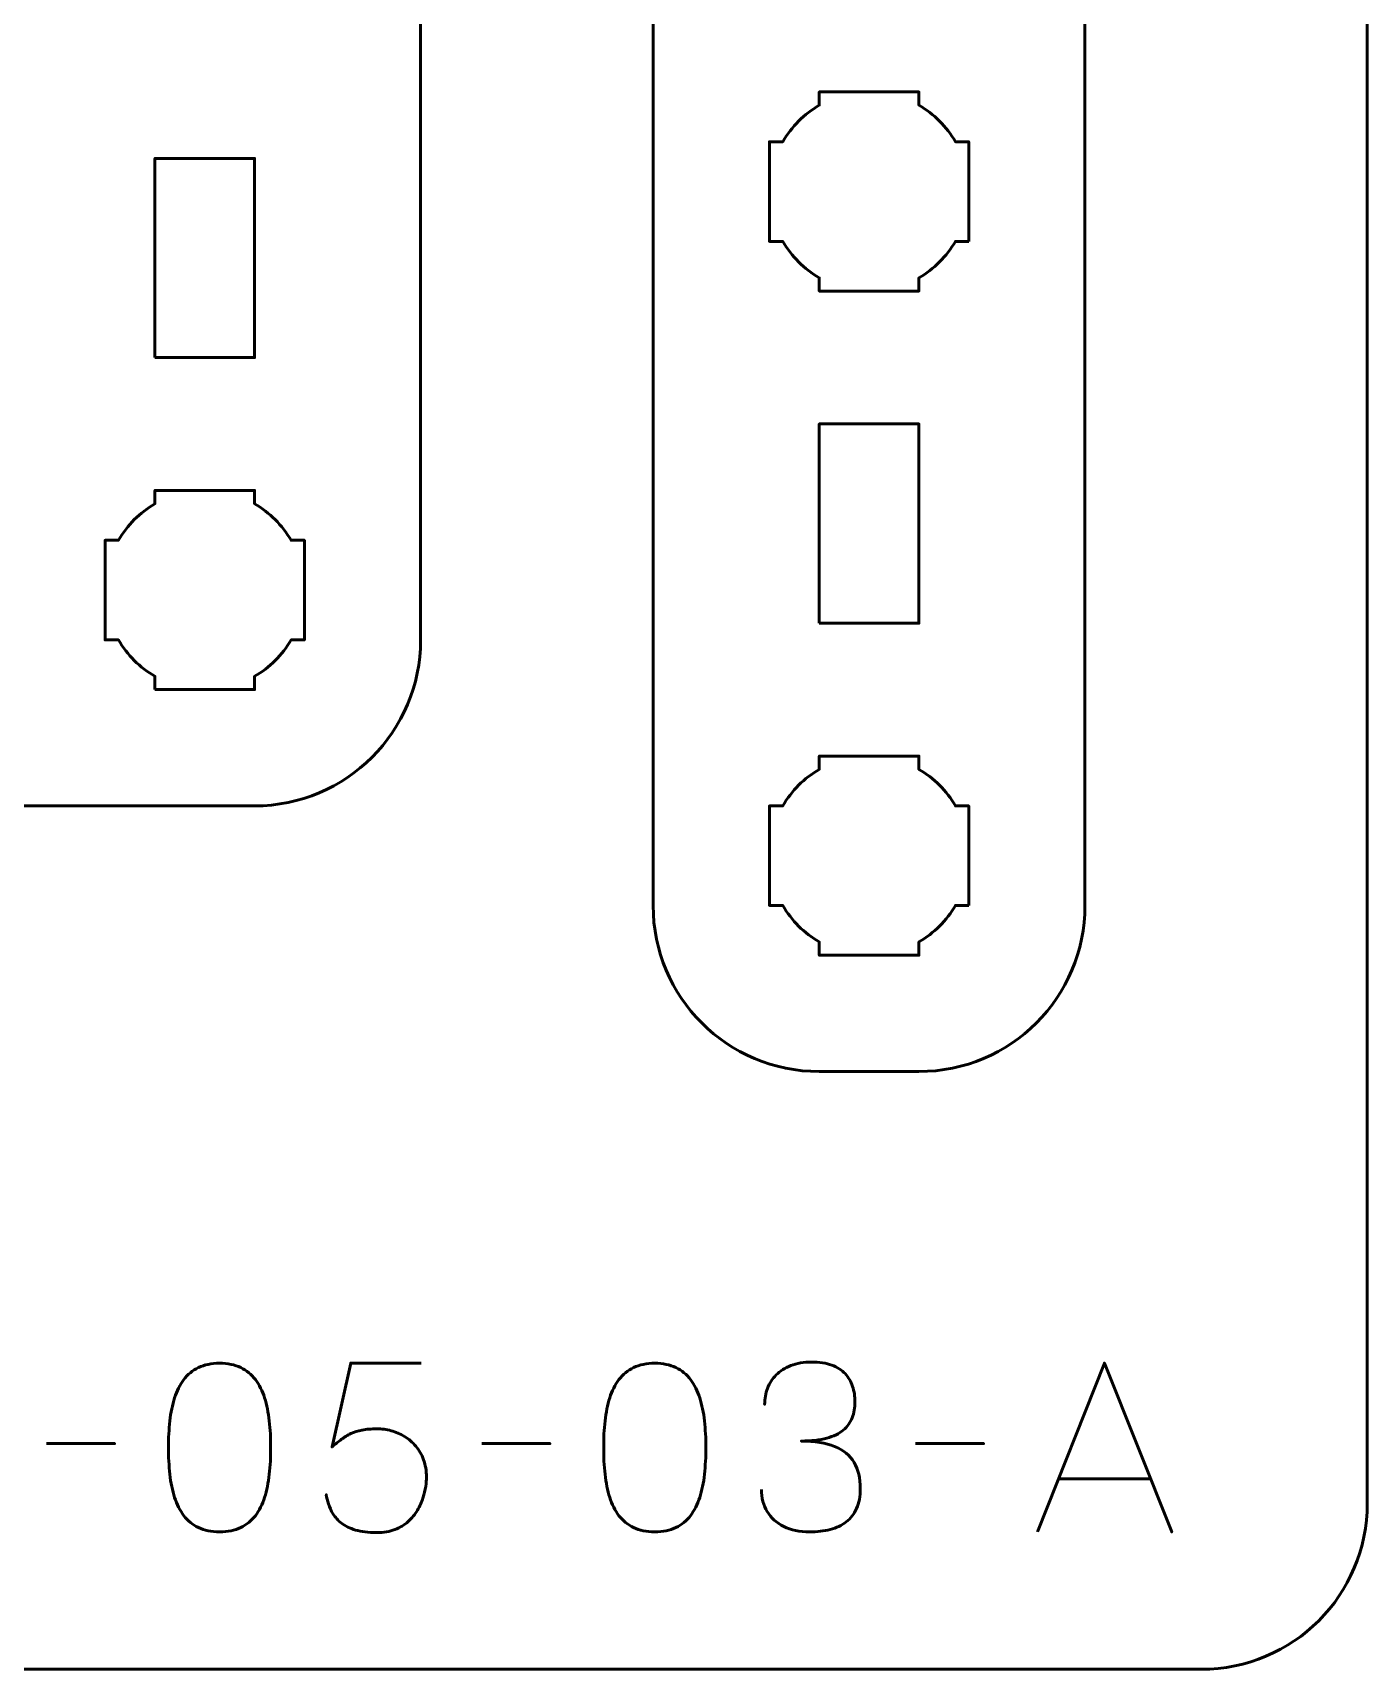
# Model space of a CAD drawing. Header units: centimetres. Extents: x -21 to 0, y -29.7 to 0.
# Drawn here: x -4.018 to 0, y -29.7 to -24.772 of the extents above; entities that cross this region are included whole.
import ezdxf

# ---------------------------------------------------------------- set-up
doc = ezdxf.new("R2010")
doc.units = ezdxf.units.CM
doc.header["$MEASUREMENT"] = 0
doc.layers.add('Layer 1', color=7, linetype='Continuous')

msp = doc.modelspace()

# ---------------------------------------------------------------- linework, layer by layer
at = {"layer": 'Layer 1', "color": 1, "lineweight": 53}
msp.add_open_spline([(-21.00003, -29.19995), (-21.00003, -29.19995), (-21.00003, -5.29992), (-21.00003, -5.29992), (-21.00003, -5.29992), (-21.00003, -5.21709), (-20.93286, -5.14992), (-20.85003, -5.14992), (-20.85003, -5.14992), (-20.7672, -5.14992), (-20.70003, -5.08275), (-20.70003, -4.99992), (-20.70003, -4.99992), (-20.70003, -4.91709), (-20.7672, -4.84992), (-20.85003, -4.84992), (-20.85003, -4.84992), (-20.93286, -4.84992), (-21.00003, -4.78275), (-21.00003, -4.69992), (-21.00003, -4.69992), (-21.00003, -4.61709), (-20.93286, -4.54992), (-20.85003, -4.54992), (-20.85003, -4.54992), (-20.7672, -4.54992), (-20.70003, -4.48275), (-20.70003, -4.39992), (-20.70003, -4.39992), (-20.70003, -4.31709), (-20.7672, -4.24992), (-20.85003, -4.24992), (-20.85003, -4.24992), (-20.93286, -4.24992), (-21.00003, -4.18275), (-21.00003, -4.09992), (-21.00003, -4.09992), (-21.00003, -4.01709), (-20.93286, -3.94992), (-20.85003, -3.94992), (-20.85003, -3.94992), (-20.7672, -3.94992), (-20.70003, -3.88275), (-20.70003, -3.79992), (-20.70003, -3.79992), (-20.70003, -3.71709), (-20.7672, -3.64992), (-20.85003, -3.64992), (-20.85003, -3.64992), (-20.93286, -3.64992), (-21.00003, -3.58275), (-21.00003, -3.49992), (-21.00003, -3.49992), (-21.00003, -3.41709), (-20.93286, -3.34992), (-20.85003, -3.34992), (-20.85003, -3.34992), (-20.7672, -3.34992), (-20.70003, -3.28275), (-20.70003, -3.19992), (-20.70003, -3.19992), (-20.70003, -3.11709), (-20.7672, -3.04992), (-20.85003, -3.04992), (-20.85003, -3.04992), (-20.93286, -3.04992), (-21.00003, -2.98275), (-21.00003, -2.89992), (-21.00003, -2.89992), (-21.00003, -2.81709), (-20.93286, -2.74992), (-20.85003, -2.74992), (-20.85003, -2.74992), (-20.7672, -2.74992), (-20.70003, -2.68275), (-20.70003, -2.59992), (-20.70003, -2.59992), (-20.70003, -2.51709), (-20.7672, -2.44992), (-20.85003, -2.44992), (-20.85003, -2.44992), (-20.93286, -2.44992), (-21.00003, -2.38275), (-21.00003, -2.29992), (-21.00003, -2.29992), (-21.00003, -2.21709), (-20.93286, -2.14992), (-20.85003, -2.14992), (-20.85003, -2.14992), (-20.7672, -2.14992), (-20.70003, -2.08275), (-20.70003, -1.99992), (-20.70003, -1.99992), (-20.70003, -1.91709), (-20.7672, -1.84992), (-20.85003, -1.84992), (-20.85003, -1.84992), (-20.93286, -1.84992), (-21.00003, -1.78275), (-21.00003, -1.69992), (-21.00003, -1.69992), (-21.00003, -1.61709), (-20.93286, -1.54992), (-20.85003, -1.54992), (-20.85003, -1.54992), (-20.7672, -1.54992), (-20.70003, -1.48275), (-20.70003, -1.39992), (-20.70003, -1.39992), (-20.70003, -1.31709), (-20.7672, -1.24992), (-20.85003, -1.24992), (-20.85003, -1.24992), (-20.93286, -1.24992), (-21.00003, -1.18275), (-21.00003, -1.09992), (-21.00003, -1.09992), (-21.00003, -1.09992), (-21.00003, -0.49992), (-21.00003, -0.49992), (-21.00003, -0.49992), (-21.00003, -0.22295), (-20.77694, 0.00004), (-20.49994, 0.00004), (-20.49994, 0.00004), (-20.49994, 0.00004), (-0.50008, 0.00004), (-0.50008, 0.00004), (-0.50008, 0.00004), (-0.22294, 0.00004), (0.00002, -0.22295), (0.00002, -0.49992), (0.00002, -0.49992), (0.00002, -0.49992), (0.00002, -29.19995), (0.00002, -29.19995), (0.00002, -29.19995), (0.00002, -29.47695), (-0.22294, -29.70004), (-0.50008, -29.70004), (-0.50008, -29.70004), (-0.50008, -29.70004), (-20.49994, -29.70004), (-20.49994, -29.70004), (-20.49994, -29.70004), (-20.77694, -29.70004), (-21.00003, -29.47695), (-21.00003, -29.19995)], degree=3, knots=[0, 0, 0, 0, 0.027027, 0.027027, 0.027027, 0.027027, 0.0540541, 0.0540541, 0.0540541, 0.0540541, 0.0810811, 0.0810811, 0.0810811, 0.0810811, 0.1081081, 0.1081081, 0.1081081, 0.1081081, 0.1351351, 0.1351351, 0.1351351, 0.1351351, 0.1621622, 0.1621622, 0.1621622, 0.1621622, 0.1891892, 0.1891892, 0.1891892, 0.1891892, 0.2162162, 0.2162162, 0.2162162, 0.2162162, 0.2432432, 0.2432432, 0.2432432, 0.2432432, 0.2702703, 0.2702703, 0.2702703, 0.2702703, 0.2972973, 0.2972973, 0.2972973, 0.2972973, 0.3243243, 0.3243243, 0.3243243, 0.3243243, 0.3513514, 0.3513514, 0.3513514, 0.3513514, 0.3783784, 0.3783784, 0.3783784, 0.3783784, 0.4054054, 0.4054054, 0.4054054, 0.4054054, 0.4324324, 0.4324324, 0.4324324, 0.4324324, 0.4594595, 0.4594595, 0.4594595, 0.4594595, 0.4864865, 0.4864865, 0.4864865, 0.4864865, 0.5135135, 0.5135135, 0.5135135, 0.5135135, 0.5405405, 0.5405405, 0.5405405, 0.5405405, 0.5675676, 0.5675676, 0.5675676, 0.5675676, 0.5945946, 0.5945946, 0.5945946, 0.5945946, 0.6216216, 0.6216216, 0.6216216, 0.6216216, 0.6486486, 0.6486486, 0.6486486, 0.6486486, 0.6756757, 0.6756757, 0.6756757, 0.6756757, 0.7027027, 0.7027027, 0.7027027, 0.7027027, 0.7297297, 0.7297297, 0.7297297, 0.7297297, 0.7567568, 0.7567568, 0.7567568, 0.7567568, 0.7837838, 0.7837838, 0.7837838, 0.7837838, 0.8108108, 0.8108108, 0.8108108, 0.8108108, 0.8378378, 0.8378378, 0.8378378, 0.8378378, 0.8648649, 0.8648649, 0.8648649, 0.8648649, 0.8918919, 0.8918919, 0.8918919, 0.8918919, 0.9189189, 0.9189189, 0.9189189, 0.9189189, 0.9459459, 0.9459459, 0.9459459, 0.9459459, 0.972973, 0.972973, 0.972973, 0.972973, 1, 1, 1, 1], dxfattribs=at)
at = {"layer": 'Layer 1', "color": 3, "lineweight": 53}
for points in [[(-2.15002, -27.39989), (-2.15002, -27.39989), (-2.15002, -17.09991), (-2.15002, -17.09991), (-2.15002, -17.09991), (-2.15002, -16.82291), (-1.92693, -16.59995), (-1.64993, -16.59995), (-1.64993, -16.59995), (-1.64993, -16.59995), (-1.34992, -16.59995), (-1.34992, -16.59995), (-1.34992, -16.59995), (-1.07296, -16.59995), (-0.85, -16.82291), (-0.85, -17.09991), (-0.85, -17.09991), (-0.85, -17.09991), (-0.85, -27.39989), (-0.85, -27.39989), (-0.85, -27.39989), (-0.85, -27.67689), (-1.07296, -27.89999), (-1.34992, -27.89999), (-1.34992, -27.89999), (-1.34992, -27.89999), (-1.64993, -27.89999), (-1.64993, -27.89999), (-1.64993, -27.89999), (-1.92693, -27.89999), (-2.15002, -27.67689), (-2.15002, -27.39989)], [(-3.34999, -27.10002), (-3.34999, -27.10002), (-7.64999, -27.10002), (-7.64999, -27.10002), (-7.64999, -27.10002), (-7.92608, -27.10002), (-8.14999, -26.87611), (-8.14999, -26.60002), (-8.14999, -26.60002), (-8.14999, -26.60002), (-8.14999, -20.30002), (-8.14999, -20.30002), (-8.14999, -20.30002), (-8.14999, -20.02393), (-7.92608, -19.80002), (-7.64999, -19.80002), (-7.64999, -19.80002), (-7.64999, -19.80002), (-3.34999, -19.80002), (-3.34999, -19.80002), (-3.34999, -19.80002), (-3.0739, -19.80002), (-2.84999, -20.02393), (-2.84999, -20.30002), (-2.84999, -20.30002), (-2.84999, -20.30002), (-2.84999, -26.60002), (-2.84999, -26.60002), (-2.84999, -26.60002), (-2.84999, -26.87611), (-3.0739, -27.10002), (-3.34999, -27.10002)]]:
    msp.add_open_spline(points, degree=3, knots=[0, 0, 0, 0, 0.125, 0.125, 0.125, 0.125, 0.25, 0.25, 0.25, 0.25, 0.375, 0.375, 0.375, 0.375, 0.5, 0.5, 0.5, 0.5, 0.625, 0.625, 0.625, 0.625, 0.75, 0.75, 0.75, 0.75, 0.875, 0.875, 0.875, 0.875, 1, 1, 1, 1], dxfattribs=at)
at = {"layer": 'Layer 1', "lineweight": 53}
for points, knots in [([(-1.19999, -25.39996), (-1.19999, -25.39996), (-1.2401, -25.39996), (-1.2401, -25.39996), (-1.2401, -25.39996), (-1.26642, -25.44543), (-1.30445, -25.48346), (-1.34992, -25.50978), (-1.34992, -25.50978), (-1.34992, -25.50978), (-1.34992, -25.54989), (-1.34992, -25.54989), (-1.34992, -25.54989), (-1.34992, -25.54989), (-1.5, -25.54989), (-1.5, -25.54989), (-1.5, -25.54989), (-1.5, -25.54989), (-1.64993, -25.54989), (-1.64993, -25.54989), (-1.64993, -25.54989), (-1.64993, -25.54989), (-1.64993, -25.50978), (-1.64993, -25.50978), (-1.64993, -25.50978), (-1.69554, -25.48346), (-1.73346, -25.44543), (-1.75978, -25.39996), (-1.75978, -25.39996), (-1.75978, -25.39996), (-1.8, -25.39996), (-1.8, -25.39996), (-1.8, -25.39996), (-1.8, -25.39996), (-1.8, -25.24989), (-1.8, -25.24989), (-1.8, -25.24989), (-1.8, -25.24989), (-1.8, -25.09996), (-1.8, -25.09996), (-1.8, -25.09996), (-1.8, -25.09996), (-1.75978, -25.09996), (-1.75978, -25.09996), (-1.75978, -25.09996), (-1.73346, -25.05448), (-1.69554, -25.01645), (-1.64993, -24.99014), (-1.64993, -24.99014), (-1.64993, -24.99014), (-1.64993, -24.94988), (-1.64993, -24.94988), (-1.64993, -24.94988), (-1.64993, -24.94988), (-1.5, -24.94988), (-1.5, -24.94988), (-1.5, -24.94988), (-1.5, -24.94988), (-1.34992, -24.94988), (-1.34992, -24.94988), (-1.34992, -24.94988), (-1.34992, -24.94988), (-1.34992, -24.99014), (-1.34992, -24.99014), (-1.34992, -24.99014), (-1.30445, -25.01645), (-1.26642, -25.05448), (-1.2401, -25.09996), (-1.2401, -25.09996), (-1.2401, -25.09996), (-1.19999, -25.09996), (-1.19999, -25.09996), (-1.19999, -25.09996), (-1.19999, -25.09996), (-1.19999, -25.24989), (-1.19999, -25.24989), (-1.19999, -25.24989), (-1.19999, -25.24989), (-1.19999, -25.39996), (-1.19999, -25.39996)], [0, 0, 0, 0, 0.05, 0.05, 0.05, 0.05, 0.1, 0.1, 0.1, 0.1, 0.15, 0.15, 0.15, 0.15, 0.2, 0.2, 0.2, 0.2, 0.25, 0.25, 0.25, 0.25, 0.3, 0.3, 0.3, 0.3, 0.35, 0.35, 0.35, 0.35, 0.4, 0.4, 0.4, 0.4, 0.45, 0.45, 0.45, 0.45, 0.5, 0.5, 0.5, 0.5, 0.55, 0.55, 0.55, 0.55, 0.6, 0.6, 0.6, 0.6, 0.65, 0.65, 0.65, 0.65, 0.7, 0.7, 0.7, 0.7, 0.75, 0.75, 0.75, 0.75, 0.8, 0.8, 0.8, 0.8, 0.85, 0.85, 0.85, 0.85, 0.9, 0.9, 0.9, 0.9, 0.95, 0.95, 0.95, 0.95, 1, 1, 1, 1]), ([(-3.64999, -25.75002), (-3.64999, -25.75002), (-3.64999, -25.15002), (-3.64999, -25.15002), (-3.64999, -25.15002), (-3.64999, -25.15002), (-3.34999, -25.15002), (-3.34999, -25.15002), (-3.34999, -25.15002), (-3.34999, -25.15002), (-3.34999, -25.75002), (-3.34999, -25.75002), (-3.34999, -25.75002), (-3.34999, -25.75002), (-3.64999, -25.75002), (-3.64999, -25.75002)], [0, 0, 0, 0, 0.25, 0.25, 0.25, 0.25, 0.5, 0.5, 0.5, 0.5, 0.75, 0.75, 0.75, 0.75, 1, 1, 1, 1]), ([(-1.64993, -26.54994), (-1.64993, -26.54994), (-1.64993, -25.94994), (-1.64993, -25.94994), (-1.64993, -25.94994), (-1.64993, -25.94994), (-1.34992, -25.94994), (-1.34992, -25.94994), (-1.34992, -25.94994), (-1.34992, -25.94994), (-1.34992, -26.54994), (-1.34992, -26.54994), (-1.34992, -26.54994), (-1.34992, -26.54994), (-1.64993, -26.54994), (-1.64993, -26.54994)], [0, 0, 0, 0, 0.25, 0.25, 0.25, 0.25, 0.5, 0.5, 0.5, 0.5, 0.75, 0.75, 0.75, 0.75, 1, 1, 1, 1]), ([(-3.64999, -26.75002), (-3.64999, -26.75002), (-3.64999, -26.70987), (-3.64999, -26.70987), (-3.64999, -26.70987), (-3.69552, -26.68352), (-3.73349, -26.64555), (-3.75984, -26.60002), (-3.75984, -26.60002), (-3.75984, -26.60002), (-3.79999, -26.60002), (-3.79999, -26.60002), (-3.79999, -26.60002), (-3.79999, -26.60002), (-3.79999, -26.45002), (-3.79999, -26.45002), (-3.79999, -26.45002), (-3.79999, -26.45002), (-3.79999, -26.30002), (-3.79999, -26.30002), (-3.79999, -26.30002), (-3.79999, -26.30002), (-3.75984, -26.30002), (-3.75984, -26.30002), (-3.75984, -26.30002), (-3.73349, -26.25449), (-3.69552, -26.21652), (-3.64999, -26.19017), (-3.64999, -26.19017), (-3.64999, -26.19017), (-3.64999, -26.15002), (-3.64999, -26.15002), (-3.64999, -26.15002), (-3.64999, -26.15002), (-3.49999, -26.15002), (-3.49999, -26.15002), (-3.49999, -26.15002), (-3.49999, -26.15002), (-3.34999, -26.15002), (-3.34999, -26.15002), (-3.34999, -26.15002), (-3.34999, -26.15002), (-3.34999, -26.19017), (-3.34999, -26.19017), (-3.34999, -26.19017), (-3.30446, -26.21652), (-3.26649, -26.25449), (-3.24014, -26.30002), (-3.24014, -26.30002), (-3.24014, -26.30002), (-3.19999, -26.30002), (-3.19999, -26.30002), (-3.19999, -26.30002), (-3.19999, -26.30002), (-3.19999, -26.45002), (-3.19999, -26.45002), (-3.19999, -26.45002), (-3.19999, -26.45002), (-3.19999, -26.60002), (-3.19999, -26.60002), (-3.19999, -26.60002), (-3.19999, -26.60002), (-3.24014, -26.60002), (-3.24014, -26.60002), (-3.24014, -26.60002), (-3.26649, -26.64555), (-3.30446, -26.68352), (-3.34999, -26.70987), (-3.34999, -26.70987), (-3.34999, -26.70987), (-3.34999, -26.75002), (-3.34999, -26.75002), (-3.34999, -26.75002), (-3.34999, -26.75002), (-3.49999, -26.75002), (-3.49999, -26.75002), (-3.49999, -26.75002), (-3.49999, -26.75002), (-3.64999, -26.75002), (-3.64999, -26.75002)], [0, 0, 0, 0, 0.05, 0.05, 0.05, 0.05, 0.1, 0.1, 0.1, 0.1, 0.15, 0.15, 0.15, 0.15, 0.2, 0.2, 0.2, 0.2, 0.25, 0.25, 0.25, 0.25, 0.3, 0.3, 0.3, 0.3, 0.35, 0.35, 0.35, 0.35, 0.4, 0.4, 0.4, 0.4, 0.45, 0.45, 0.45, 0.45, 0.5, 0.5, 0.5, 0.5, 0.55, 0.55, 0.55, 0.55, 0.6, 0.6, 0.6, 0.6, 0.65, 0.65, 0.65, 0.65, 0.7, 0.7, 0.7, 0.7, 0.75, 0.75, 0.75, 0.75, 0.8, 0.8, 0.8, 0.8, 0.85, 0.85, 0.85, 0.85, 0.9, 0.9, 0.9, 0.9, 0.95, 0.95, 0.95, 0.95, 1, 1, 1, 1]), ([(-1.19999, -27.39989), (-1.19999, -27.39989), (-1.2401, -27.39989), (-1.2401, -27.39989), (-1.2401, -27.39989), (-1.26642, -27.4455), (-1.30445, -27.48343), (-1.34992, -27.50975), (-1.34992, -27.50975), (-1.34992, -27.50975), (-1.34992, -27.54996), (-1.34992, -27.54996), (-1.34992, -27.54996), (-1.34992, -27.54996), (-1.5, -27.54996), (-1.5, -27.54996), (-1.5, -27.54996), (-1.5, -27.54996), (-1.64993, -27.54996), (-1.64993, -27.54996), (-1.64993, -27.54996), (-1.64993, -27.54996), (-1.64993, -27.50975), (-1.64993, -27.50975), (-1.64993, -27.50975), (-1.69554, -27.48343), (-1.73346, -27.4455), (-1.75978, -27.39989), (-1.75978, -27.39989), (-1.75978, -27.39989), (-1.8, -27.39989), (-1.8, -27.39989), (-1.8, -27.39989), (-1.8, -27.39989), (-1.8, -27.24996), (-1.8, -27.24996), (-1.8, -27.24996), (-1.8, -27.24996), (-1.8, -27.09989), (-1.8, -27.09989), (-1.8, -27.09989), (-1.8, -27.09989), (-1.75978, -27.09989), (-1.75978, -27.09989), (-1.75978, -27.09989), (-1.73346, -27.05442), (-1.69554, -27.01639), (-1.64993, -26.99007), (-1.64993, -26.99007), (-1.64993, -26.99007), (-1.64993, -26.94996), (-1.64993, -26.94996), (-1.64993, -26.94996), (-1.64993, -26.94996), (-1.5, -26.94996), (-1.5, -26.94996), (-1.5, -26.94996), (-1.5, -26.94996), (-1.34992, -26.94996), (-1.34992, -26.94996), (-1.34992, -26.94996), (-1.34992, -26.94996), (-1.34992, -26.99007), (-1.34992, -26.99007), (-1.34992, -26.99007), (-1.30445, -27.01639), (-1.26642, -27.05442), (-1.2401, -27.09989), (-1.2401, -27.09989), (-1.2401, -27.09989), (-1.19999, -27.09989), (-1.19999, -27.09989), (-1.19999, -27.09989), (-1.19999, -27.09989), (-1.19999, -27.24996), (-1.19999, -27.24996), (-1.19999, -27.24996), (-1.19999, -27.24996), (-1.19999, -27.39989), (-1.19999, -27.39989)], [0, 0, 0, 0, 0.05, 0.05, 0.05, 0.05, 0.1, 0.1, 0.1, 0.1, 0.15, 0.15, 0.15, 0.15, 0.2, 0.2, 0.2, 0.2, 0.25, 0.25, 0.25, 0.25, 0.3, 0.3, 0.3, 0.3, 0.35, 0.35, 0.35, 0.35, 0.4, 0.4, 0.4, 0.4, 0.45, 0.45, 0.45, 0.45, 0.5, 0.5, 0.5, 0.5, 0.55, 0.55, 0.55, 0.55, 0.6, 0.6, 0.6, 0.6, 0.65, 0.65, 0.65, 0.65, 0.7, 0.7, 0.7, 0.7, 0.75, 0.75, 0.75, 0.75, 0.8, 0.8, 0.8, 0.8, 0.85, 0.85, 0.85, 0.85, 0.9, 0.9, 0.9, 0.9, 0.95, 0.95, 0.95, 0.95, 1, 1, 1, 1])]:
    msp.add_open_spline(points, degree=3, knots=knots, dxfattribs=at)
at = {"layer": 'Layer 1', "color": 5, "lineweight": 53}
for points, knots in [([(-3.45539, -29.28644), (-3.43069, -29.28632), (-3.40941, -29.28197), (-3.39165, -29.2735), (-3.39165, -29.2735), (-3.37401, -29.26504), (-3.35931, -29.25293), (-3.34755, -29.23752), (-3.34755, -29.23752), (-3.33591, -29.222), (-3.32674, -29.20365), (-3.31992, -29.18249), (-3.31992, -29.18249), (-3.31322, -29.16132), (-3.3084, -29.13815), (-3.30569, -29.11275), (-3.30569, -29.11275), (-3.30287, -29.08735), (-3.30146, -29.06066), (-3.30158, -29.03244), (-3.30158, -29.03244), (-3.30146, -29.00433), (-3.30287, -28.97764), (-3.30569, -28.95236), (-3.30569, -28.95236), (-3.3084, -28.92707), (-3.31322, -28.90379), (-3.31992, -28.88262), (-3.31992, -28.88262), (-3.32674, -28.86158), (-3.33591, -28.84323), (-3.34755, -28.82759), (-3.34755, -28.82759), (-3.35931, -28.81207), (-3.37401, -28.79996), (-3.39165, -28.79149), (-3.39165, -28.79149), (-3.40941, -28.78291), (-3.43069, -28.77855), (-3.45539, -28.77844), (-3.45539, -28.77844), (-3.48008, -28.77855), (-3.50137, -28.78291), (-3.51912, -28.79149), (-3.51912, -28.79149), (-3.53676, -28.79996), (-3.55146, -28.81207), (-3.56322, -28.82759), (-3.56322, -28.82759), (-3.57486, -28.84323), (-3.58403, -28.86158), (-3.59085, -28.88262), (-3.59085, -28.88262), (-3.59756, -28.90379), (-3.60238, -28.92707), (-3.60508, -28.95236), (-3.60508, -28.95236), (-3.60791, -28.97764), (-3.60932, -29.00433), (-3.6092, -29.03244), (-3.6092, -29.03244), (-3.60932, -29.06066), (-3.60791, -29.08735), (-3.60508, -29.11275), (-3.60508, -29.11275), (-3.60238, -29.13815), (-3.59756, -29.16132), (-3.59085, -29.18249), (-3.59085, -29.18249), (-3.58403, -29.20365), (-3.57486, -29.222), (-3.56322, -29.23752), (-3.56322, -29.23752), (-3.55146, -29.25293), (-3.53676, -29.26504), (-3.51912, -29.2735), (-3.51912, -29.2735), (-3.50137, -29.28197), (-3.48008, -29.28632), (-3.45539, -29.28644)], [0, 0, 0, 0, 0.05, 0.05, 0.05, 0.05, 0.1, 0.1, 0.1, 0.1, 0.15, 0.15, 0.15, 0.15, 0.2, 0.2, 0.2, 0.2, 0.25, 0.25, 0.25, 0.25, 0.3, 0.3, 0.3, 0.3, 0.35, 0.35, 0.35, 0.35, 0.4, 0.4, 0.4, 0.4, 0.45, 0.45, 0.45, 0.45, 0.5, 0.5, 0.5, 0.5, 0.55, 0.55, 0.55, 0.55, 0.6, 0.6, 0.6, 0.6, 0.65, 0.65, 0.65, 0.65, 0.7, 0.7, 0.7, 0.7, 0.75, 0.75, 0.75, 0.75, 0.8, 0.8, 0.8, 0.8, 0.85, 0.85, 0.85, 0.85, 0.9, 0.9, 0.9, 0.9, 0.95, 0.95, 0.95, 0.95, 1, 1, 1, 1]), ([(-3.45539, -29.28644), (-3.43069, -29.28632), (-3.40941, -29.28197), (-3.39165, -29.2735), (-3.39165, -29.2735), (-3.37401, -29.26504), (-3.35931, -29.25293), (-3.34755, -29.23752), (-3.34755, -29.23752), (-3.33591, -29.222), (-3.32674, -29.20365), (-3.31992, -29.18249), (-3.31992, -29.18249), (-3.31322, -29.16132), (-3.3084, -29.13815), (-3.30569, -29.11275), (-3.30569, -29.11275), (-3.30287, -29.08735), (-3.30146, -29.06066), (-3.30158, -29.03244), (-3.30158, -29.03244), (-3.30146, -29.00433), (-3.30287, -28.97764), (-3.30569, -28.95236), (-3.30569, -28.95236), (-3.3084, -28.92707), (-3.31322, -28.90379), (-3.31992, -28.88262), (-3.31992, -28.88262), (-3.32674, -28.86158), (-3.33591, -28.84323), (-3.34755, -28.82759), (-3.34755, -28.82759), (-3.35931, -28.81207), (-3.37401, -28.79996), (-3.39165, -28.79149), (-3.39165, -28.79149), (-3.40941, -28.78291), (-3.43069, -28.77855), (-3.45539, -28.77844), (-3.45539, -28.77844), (-3.48008, -28.77855), (-3.50137, -28.78291), (-3.51912, -28.79149), (-3.51912, -28.79149), (-3.53676, -28.79996), (-3.55146, -28.81207), (-3.56322, -28.82759), (-3.56322, -28.82759), (-3.57486, -28.84323), (-3.58403, -28.86158), (-3.59085, -28.88262), (-3.59085, -28.88262), (-3.59756, -28.90379), (-3.60238, -28.92707), (-3.60508, -28.95236), (-3.60508, -28.95236), (-3.60791, -28.97764), (-3.60932, -29.00433), (-3.6092, -29.03244), (-3.6092, -29.03244), (-3.60932, -29.06066), (-3.60791, -29.08735), (-3.60508, -29.11275), (-3.60508, -29.11275), (-3.60238, -29.13815), (-3.59756, -29.16132), (-3.59085, -29.18249), (-3.59085, -29.18249), (-3.58403, -29.20365), (-3.57486, -29.222), (-3.56322, -29.23752), (-3.56322, -29.23752), (-3.55146, -29.25293), (-3.53676, -29.26504), (-3.51912, -29.2735), (-3.51912, -29.2735), (-3.50137, -29.28197), (-3.48008, -29.28632), (-3.45539, -29.28644)], [0, 0, 0, 0, 0.05, 0.05, 0.05, 0.05, 0.1, 0.1, 0.1, 0.1, 0.15, 0.15, 0.15, 0.15, 0.2, 0.2, 0.2, 0.2, 0.25, 0.25, 0.25, 0.25, 0.3, 0.3, 0.3, 0.3, 0.35, 0.35, 0.35, 0.35, 0.4, 0.4, 0.4, 0.4, 0.45, 0.45, 0.45, 0.45, 0.5, 0.5, 0.5, 0.5, 0.55, 0.55, 0.55, 0.55, 0.6, 0.6, 0.6, 0.6, 0.65, 0.65, 0.65, 0.65, 0.7, 0.7, 0.7, 0.7, 0.75, 0.75, 0.75, 0.75, 0.8, 0.8, 0.8, 0.8, 0.85, 0.85, 0.85, 0.85, 0.9, 0.9, 0.9, 0.9, 0.95, 0.95, 0.95, 0.95, 1, 1, 1, 1]), ([(-2.84861, -28.77773), (-2.84861, -28.77773), (-3.06028, -28.77773), (-3.06028, -28.77773), (-3.06028, -28.77773), (-3.06028, -28.77773), (-3.11672, -29.03032), (-3.11672, -29.03032), (-3.11672, -29.03032), (-3.10684, -29.02185), (-3.09744, -29.01421), (-3.08838, -29.00751), (-3.08838, -29.00751), (-3.07944, -29.00081), (-3.07004, -28.99516), (-3.06004, -28.99046), (-3.06004, -28.99046), (-3.05016, -28.98575), (-3.03887, -28.98223), (-3.02617, -28.97976), (-3.02617, -28.97976), (-3.01359, -28.97729), (-2.99854, -28.97599), (-2.98125, -28.97599), (-2.98125, -28.97599), (-2.96714, -28.97599), (-2.95303, -28.97788), (-2.93892, -28.98176), (-2.93892, -28.98176), (-2.92481, -28.98552), (-2.9114, -28.99128), (-2.8987, -28.99892), (-2.8987, -28.99892), (-2.88588, -29.00669), (-2.8746, -29.01633), (-2.86472, -29.02797), (-2.86472, -29.02797), (-2.85472, -29.03961), (-2.84684, -29.05325), (-2.8412, -29.06889), (-2.8412, -29.06889), (-2.83544, -29.08453), (-2.8325, -29.10229), (-2.83238, -29.12204), (-2.83238, -29.12204), (-2.83226, -29.12934), (-2.83309, -29.13851), (-2.83473, -29.14933), (-2.83473, -29.14933), (-2.83626, -29.16014), (-2.83908, -29.1719), (-2.84308, -29.18437), (-2.84308, -29.18437), (-2.84708, -29.19683), (-2.85272, -29.20918), (-2.8599, -29.22141), (-2.8599, -29.22141), (-2.86707, -29.23364), (-2.87624, -29.24481), (-2.8873, -29.25492), (-2.8873, -29.25492), (-2.89835, -29.26504), (-2.91176, -29.27315), (-2.9274, -29.27927), (-2.9274, -29.27927), (-2.94315, -29.28526), (-2.96161, -29.28844), (-2.98266, -29.28856), (-2.98266, -29.28856), (-3.00783, -29.28844), (-3.029, -29.28573), (-3.04616, -29.28068), (-3.04616, -29.28068), (-3.06333, -29.2755), (-3.07733, -29.2688), (-3.08815, -29.26033), (-3.08815, -29.26033), (-3.09908, -29.25187), (-3.10755, -29.24258), (-3.11366, -29.23246), (-3.11366, -29.23246), (-3.11978, -29.22235), (-3.12436, -29.21224), (-3.12742, -29.20213), (-3.12742, -29.20213), (-3.13048, -29.19201), (-3.13283, -29.18272), (-3.13436, -29.17426), (-3.13436, -29.17426), (-3.13283, -29.18272), (-3.13048, -29.19201), (-3.12742, -29.20213), (-3.12742, -29.20213), (-3.12436, -29.21224), (-3.11978, -29.22235), (-3.11366, -29.23246), (-3.11366, -29.23246), (-3.10755, -29.24258), (-3.09908, -29.25187), (-3.08815, -29.26033), (-3.08815, -29.26033), (-3.07733, -29.2688), (-3.06333, -29.2755), (-3.04616, -29.28068), (-3.04616, -29.28068), (-3.029, -29.28573), (-3.00783, -29.28844), (-2.98266, -29.28856), (-2.98266, -29.28856), (-2.96161, -29.28844), (-2.94315, -29.28526), (-2.9274, -29.27927), (-2.9274, -29.27927), (-2.91176, -29.27315), (-2.89835, -29.26504), (-2.8873, -29.25492), (-2.8873, -29.25492), (-2.87624, -29.24481), (-2.86707, -29.23364), (-2.8599, -29.22141), (-2.8599, -29.22141), (-2.85272, -29.20918), (-2.84708, -29.19683), (-2.84308, -29.18437), (-2.84308, -29.18437), (-2.83908, -29.1719), (-2.83626, -29.16014), (-2.83473, -29.14933), (-2.83473, -29.14933), (-2.83309, -29.13851), (-2.83226, -29.12934), (-2.83238, -29.12204), (-2.83238, -29.12204), (-2.8325, -29.10229), (-2.83544, -29.08453), (-2.8412, -29.06889), (-2.8412, -29.06889), (-2.84684, -29.05325), (-2.85472, -29.03961), (-2.86472, -29.02797), (-2.86472, -29.02797), (-2.8746, -29.01633), (-2.88588, -29.00669), (-2.8987, -28.99892), (-2.8987, -28.99892), (-2.9114, -28.99128), (-2.92481, -28.98552), (-2.93892, -28.98176), (-2.93892, -28.98176), (-2.95303, -28.97788), (-2.96714, -28.97599), (-2.98125, -28.97599), (-2.98125, -28.97599), (-2.99854, -28.97599), (-3.01359, -28.97729), (-3.02617, -28.97976), (-3.02617, -28.97976), (-3.03887, -28.98223), (-3.05016, -28.98575), (-3.06004, -28.99046), (-3.06004, -28.99046), (-3.07004, -28.99516), (-3.07944, -29.00081), (-3.08838, -29.00751), (-3.08838, -29.00751), (-3.09744, -29.01421), (-3.10684, -29.02185), (-3.11672, -29.03032), (-3.11672, -29.03032), (-3.11672, -29.03032), (-3.06028, -28.77773), (-3.06028, -28.77773), (-3.06028, -28.77773), (-3.06028, -28.77773), (-2.84861, -28.77773), (-2.84861, -28.77773)], [0, 0, 0, 0, 0.0227273, 0.0227273, 0.0227273, 0.0227273, 0.0454545, 0.0454545, 0.0454545, 0.0454545, 0.0681818, 0.0681818, 0.0681818, 0.0681818, 0.0909091, 0.0909091, 0.0909091, 0.0909091, 0.1136364, 0.1136364, 0.1136364, 0.1136364, 0.1363636, 0.1363636, 0.1363636, 0.1363636, 0.1590909, 0.1590909, 0.1590909, 0.1590909, 0.1818182, 0.1818182, 0.1818182, 0.1818182, 0.2045455, 0.2045455, 0.2045455, 0.2045455, 0.2272727, 0.2272727, 0.2272727, 0.2272727, 0.25, 0.25, 0.25, 0.25, 0.2727273, 0.2727273, 0.2727273, 0.2727273, 0.2954545, 0.2954545, 0.2954545, 0.2954545, 0.3181818, 0.3181818, 0.3181818, 0.3181818, 0.3409091, 0.3409091, 0.3409091, 0.3409091, 0.3636364, 0.3636364, 0.3636364, 0.3636364, 0.3863636, 0.3863636, 0.3863636, 0.3863636, 0.4090909, 0.4090909, 0.4090909, 0.4090909, 0.4318182, 0.4318182, 0.4318182, 0.4318182, 0.4545455, 0.4545455, 0.4545455, 0.4545455, 0.4772727, 0.4772727, 0.4772727, 0.4772727, 0.5, 0.5, 0.5, 0.5, 0.5227273, 0.5227273, 0.5227273, 0.5227273, 0.5454545, 0.5454545, 0.5454545, 0.5454545, 0.5681818, 0.5681818, 0.5681818, 0.5681818, 0.5909091, 0.5909091, 0.5909091, 0.5909091, 0.6136364, 0.6136364, 0.6136364, 0.6136364, 0.6363636, 0.6363636, 0.6363636, 0.6363636, 0.6590909, 0.6590909, 0.6590909, 0.6590909, 0.6818182, 0.6818182, 0.6818182, 0.6818182, 0.7045455, 0.7045455, 0.7045455, 0.7045455, 0.7272727, 0.7272727, 0.7272727, 0.7272727, 0.75, 0.75, 0.75, 0.75, 0.7727273, 0.7727273, 0.7727273, 0.7727273, 0.7954545, 0.7954545, 0.7954545, 0.7954545, 0.8181818, 0.8181818, 0.8181818, 0.8181818, 0.8409091, 0.8409091, 0.8409091, 0.8409091, 0.8636364, 0.8636364, 0.8636364, 0.8636364, 0.8863636, 0.8863636, 0.8863636, 0.8863636, 0.9090909, 0.9090909, 0.9090909, 0.9090909, 0.9318182, 0.9318182, 0.9318182, 0.9318182, 0.9545455, 0.9545455, 0.9545455, 0.9545455, 0.9772727, 0.9772727, 0.9772727, 0.9772727, 1, 1, 1, 1]), ([(-2.14517, -29.28644), (-2.12047, -29.28632), (-2.09919, -29.28197), (-2.08143, -29.2735), (-2.08143, -29.2735), (-2.06379, -29.26504), (-2.04909, -29.25293), (-2.03733, -29.23752), (-2.03733, -29.23752), (-2.02569, -29.222), (-2.01652, -29.20365), (-2.0097, -29.18249), (-2.0097, -29.18249), (-2.003, -29.16132), (-1.99818, -29.13815), (-1.99547, -29.11275), (-1.99547, -29.11275), (-1.99265, -29.08735), (-1.99124, -29.06066), (-1.99136, -29.03244), (-1.99136, -29.03244), (-1.99124, -29.00433), (-1.99265, -28.97764), (-1.99547, -28.95236), (-1.99547, -28.95236), (-1.99818, -28.92707), (-2.003, -28.90379), (-2.0097, -28.88262), (-2.0097, -28.88262), (-2.01652, -28.86158), (-2.02569, -28.84323), (-2.03733, -28.82759), (-2.03733, -28.82759), (-2.04909, -28.81207), (-2.06379, -28.79996), (-2.08143, -28.79149), (-2.08143, -28.79149), (-2.09919, -28.78291), (-2.12047, -28.77855), (-2.14517, -28.77844), (-2.14517, -28.77844), (-2.16986, -28.77855), (-2.19115, -28.78291), (-2.2089, -28.79149), (-2.2089, -28.79149), (-2.22654, -28.79996), (-2.24124, -28.81207), (-2.253, -28.82759), (-2.253, -28.82759), (-2.26464, -28.84323), (-2.27381, -28.86158), (-2.28063, -28.88262), (-2.28063, -28.88262), (-2.28734, -28.90379), (-2.29216, -28.92707), (-2.29486, -28.95236), (-2.29486, -28.95236), (-2.29769, -28.97764), (-2.2991, -29.00433), (-2.29898, -29.03244), (-2.29898, -29.03244), (-2.2991, -29.06066), (-2.29769, -29.08735), (-2.29486, -29.11275), (-2.29486, -29.11275), (-2.29216, -29.13815), (-2.28734, -29.16132), (-2.28063, -29.18249), (-2.28063, -29.18249), (-2.27381, -29.20365), (-2.26464, -29.222), (-2.253, -29.23752), (-2.253, -29.23752), (-2.24124, -29.25293), (-2.22654, -29.26504), (-2.2089, -29.2735), (-2.2089, -29.2735), (-2.19115, -29.28197), (-2.16986, -29.28632), (-2.14517, -29.28644)], [0, 0, 0, 0, 0.05, 0.05, 0.05, 0.05, 0.1, 0.1, 0.1, 0.1, 0.15, 0.15, 0.15, 0.15, 0.2, 0.2, 0.2, 0.2, 0.25, 0.25, 0.25, 0.25, 0.3, 0.3, 0.3, 0.3, 0.35, 0.35, 0.35, 0.35, 0.4, 0.4, 0.4, 0.4, 0.45, 0.45, 0.45, 0.45, 0.5, 0.5, 0.5, 0.5, 0.55, 0.55, 0.55, 0.55, 0.6, 0.6, 0.6, 0.6, 0.65, 0.65, 0.65, 0.65, 0.7, 0.7, 0.7, 0.7, 0.75, 0.75, 0.75, 0.75, 0.8, 0.8, 0.8, 0.8, 0.85, 0.85, 0.85, 0.85, 0.9, 0.9, 0.9, 0.9, 0.95, 0.95, 0.95, 0.95, 1, 1, 1, 1]), ([(-2.14517, -29.28644), (-2.12047, -29.28632), (-2.09919, -29.28197), (-2.08143, -29.2735), (-2.08143, -29.2735), (-2.06379, -29.26504), (-2.04909, -29.25293), (-2.03733, -29.23752), (-2.03733, -29.23752), (-2.02569, -29.222), (-2.01652, -29.20365), (-2.0097, -29.18249), (-2.0097, -29.18249), (-2.003, -29.16132), (-1.99818, -29.13815), (-1.99547, -29.11275), (-1.99547, -29.11275), (-1.99265, -29.08735), (-1.99124, -29.06066), (-1.99136, -29.03244), (-1.99136, -29.03244), (-1.99124, -29.00433), (-1.99265, -28.97764), (-1.99547, -28.95236), (-1.99547, -28.95236), (-1.99818, -28.92707), (-2.003, -28.90379), (-2.0097, -28.88262), (-2.0097, -28.88262), (-2.01652, -28.86158), (-2.02569, -28.84323), (-2.03733, -28.82759), (-2.03733, -28.82759), (-2.04909, -28.81207), (-2.06379, -28.79996), (-2.08143, -28.79149), (-2.08143, -28.79149), (-2.09919, -28.78291), (-2.12047, -28.77855), (-2.14517, -28.77844), (-2.14517, -28.77844), (-2.16986, -28.77855), (-2.19115, -28.78291), (-2.2089, -28.79149), (-2.2089, -28.79149), (-2.22654, -28.79996), (-2.24124, -28.81207), (-2.253, -28.82759), (-2.253, -28.82759), (-2.26464, -28.84323), (-2.27381, -28.86158), (-2.28063, -28.88262), (-2.28063, -28.88262), (-2.28734, -28.90379), (-2.29216, -28.92707), (-2.29486, -28.95236), (-2.29486, -28.95236), (-2.29769, -28.97764), (-2.2991, -29.00433), (-2.29898, -29.03244), (-2.29898, -29.03244), (-2.2991, -29.06066), (-2.29769, -29.08735), (-2.29486, -29.11275), (-2.29486, -29.11275), (-2.29216, -29.13815), (-2.28734, -29.16132), (-2.28063, -29.18249), (-2.28063, -29.18249), (-2.27381, -29.20365), (-2.26464, -29.222), (-2.253, -29.23752), (-2.253, -29.23752), (-2.24124, -29.25293), (-2.22654, -29.26504), (-2.2089, -29.2735), (-2.2089, -29.2735), (-2.19115, -29.28197), (-2.16986, -29.28632), (-2.14517, -29.28644)], [0, 0, 0, 0, 0.05, 0.05, 0.05, 0.05, 0.1, 0.1, 0.1, 0.1, 0.15, 0.15, 0.15, 0.15, 0.2, 0.2, 0.2, 0.2, 0.25, 0.25, 0.25, 0.25, 0.3, 0.3, 0.3, 0.3, 0.35, 0.35, 0.35, 0.35, 0.4, 0.4, 0.4, 0.4, 0.45, 0.45, 0.45, 0.45, 0.5, 0.5, 0.5, 0.5, 0.55, 0.55, 0.55, 0.55, 0.6, 0.6, 0.6, 0.6, 0.65, 0.65, 0.65, 0.65, 0.7, 0.7, 0.7, 0.7, 0.75, 0.75, 0.75, 0.75, 0.8, 0.8, 0.8, 0.8, 0.85, 0.85, 0.85, 0.85, 0.9, 0.9, 0.9, 0.9, 0.95, 0.95, 0.95, 0.95, 1, 1, 1, 1]), ([(-1.82414, -29.15873), (-1.82402, -29.18413), (-1.81814, -29.20624), (-1.8065, -29.22541), (-1.8065, -29.22541), (-1.79486, -29.24446), (-1.77828, -29.25939), (-1.75664, -29.27009), (-1.75664, -29.27009), (-1.735, -29.2808), (-1.70902, -29.2862), (-1.67879, -29.28644), (-1.67879, -29.28644), (-1.6561, -29.28644), (-1.63552, -29.28409), (-1.61682, -29.27915), (-1.61682, -29.27915), (-1.59824, -29.27421), (-1.58225, -29.26657), (-1.56873, -29.2561), (-1.56873, -29.2561), (-1.5552, -29.24564), (-1.54486, -29.23211), (-1.53745, -29.21565), (-1.53745, -29.21565), (-1.53016, -29.19907), (-1.52651, -29.17919), (-1.52639, -29.15591), (-1.52639, -29.15591), (-1.52628, -29.12487), (-1.53263, -29.09864), (-1.54521, -29.07736), (-1.54521, -29.07736), (-1.55779, -29.05607), (-1.57731, -29.04008), (-1.60353, -29.02915), (-1.60353, -29.02915), (-1.62976, -29.01821), (-1.66339, -29.01268), (-1.70419, -29.01268), (-1.70419, -29.01268), (-1.67374, -29.0128), (-1.64822, -29.00998), (-1.62741, -29.00422), (-1.62741, -29.00422), (-1.60671, -28.99845), (-1.59013, -28.99034), (-1.57766, -28.97976), (-1.57766, -28.97976), (-1.5652, -28.96929), (-1.55614, -28.95683), (-1.55074, -28.94248), (-1.55074, -28.94248), (-1.54521, -28.92825), (-1.5425, -28.91261), (-1.54262, -28.89556), (-1.54262, -28.89556), (-1.5425, -28.87851), (-1.54486, -28.86275), (-1.54956, -28.84817), (-1.54956, -28.84817), (-1.55415, -28.83359), (-1.56167, -28.82077), (-1.5719, -28.80983), (-1.5719, -28.80983), (-1.58213, -28.7989), (-1.59566, -28.79031), (-1.61224, -28.7842), (-1.61224, -28.7842), (-1.62893, -28.77808), (-1.64928, -28.77503), (-1.67315, -28.77491), (-1.67315, -28.77491), (-1.6969, -28.77503), (-1.71772, -28.77855), (-1.73536, -28.78537), (-1.73536, -28.78537), (-1.75311, -28.7922), (-1.76769, -28.80149), (-1.77945, -28.81336), (-1.77945, -28.81336), (-1.7911, -28.82524), (-1.7998, -28.83876), (-1.80556, -28.85405), (-1.80556, -28.85405), (-1.81144, -28.86934), (-1.81426, -28.88556), (-1.81426, -28.90262), (-1.81426, -28.90262), (-1.81426, -28.88556), (-1.81144, -28.86934), (-1.80556, -28.85405), (-1.80556, -28.85405), (-1.7998, -28.83876), (-1.7911, -28.82524), (-1.77945, -28.81336), (-1.77945, -28.81336), (-1.76769, -28.80149), (-1.75311, -28.7922), (-1.73536, -28.78537), (-1.73536, -28.78537), (-1.71772, -28.77855), (-1.6969, -28.77503), (-1.67315, -28.77491), (-1.67315, -28.77491), (-1.64928, -28.77503), (-1.62893, -28.77808), (-1.61224, -28.7842), (-1.61224, -28.7842), (-1.59566, -28.79031), (-1.58213, -28.7989), (-1.5719, -28.80983), (-1.5719, -28.80983), (-1.56167, -28.82077), (-1.55415, -28.83359), (-1.54956, -28.84817), (-1.54956, -28.84817), (-1.54486, -28.86275), (-1.5425, -28.87851), (-1.54262, -28.89556), (-1.54262, -28.89556), (-1.5425, -28.91261), (-1.54521, -28.92825), (-1.55074, -28.94248), (-1.55074, -28.94248), (-1.55614, -28.95683), (-1.5652, -28.96929), (-1.57766, -28.97976), (-1.57766, -28.97976), (-1.59013, -28.99034), (-1.60671, -28.99845), (-1.62741, -29.00422), (-1.62741, -29.00422), (-1.64822, -29.00998), (-1.67374, -29.0128), (-1.70419, -29.01268), (-1.70419, -29.01268), (-1.66339, -29.01268), (-1.62976, -29.01821), (-1.60353, -29.02915), (-1.60353, -29.02915), (-1.57731, -29.04008), (-1.55779, -29.05607), (-1.54521, -29.07736), (-1.54521, -29.07736), (-1.53263, -29.09864), (-1.52628, -29.12487), (-1.52639, -29.15591), (-1.52639, -29.15591), (-1.52651, -29.17919), (-1.53016, -29.19907), (-1.53745, -29.21565), (-1.53745, -29.21565), (-1.54486, -29.23211), (-1.5552, -29.24564), (-1.56873, -29.2561), (-1.56873, -29.2561), (-1.58225, -29.26657), (-1.59824, -29.27421), (-1.61682, -29.27915), (-1.61682, -29.27915), (-1.63552, -29.28409), (-1.6561, -29.28644), (-1.67879, -29.28644), (-1.67879, -29.28644), (-1.70902, -29.2862), (-1.735, -29.2808), (-1.75664, -29.27009), (-1.75664, -29.27009), (-1.77828, -29.25939), (-1.79486, -29.24446), (-1.8065, -29.22541), (-1.8065, -29.22541), (-1.81814, -29.20624), (-1.82402, -29.18413), (-1.82414, -29.15873)], [0, 0, 0, 0, 0.0227273, 0.0227273, 0.0227273, 0.0227273, 0.0454545, 0.0454545, 0.0454545, 0.0454545, 0.0681818, 0.0681818, 0.0681818, 0.0681818, 0.0909091, 0.0909091, 0.0909091, 0.0909091, 0.1136364, 0.1136364, 0.1136364, 0.1136364, 0.1363636, 0.1363636, 0.1363636, 0.1363636, 0.1590909, 0.1590909, 0.1590909, 0.1590909, 0.1818182, 0.1818182, 0.1818182, 0.1818182, 0.2045455, 0.2045455, 0.2045455, 0.2045455, 0.2272727, 0.2272727, 0.2272727, 0.2272727, 0.25, 0.25, 0.25, 0.25, 0.2727273, 0.2727273, 0.2727273, 0.2727273, 0.2954545, 0.2954545, 0.2954545, 0.2954545, 0.3181818, 0.3181818, 0.3181818, 0.3181818, 0.3409091, 0.3409091, 0.3409091, 0.3409091, 0.3636364, 0.3636364, 0.3636364, 0.3636364, 0.3863636, 0.3863636, 0.3863636, 0.3863636, 0.4090909, 0.4090909, 0.4090909, 0.4090909, 0.4318182, 0.4318182, 0.4318182, 0.4318182, 0.4545455, 0.4545455, 0.4545455, 0.4545455, 0.4772727, 0.4772727, 0.4772727, 0.4772727, 0.5, 0.5, 0.5, 0.5, 0.5227273, 0.5227273, 0.5227273, 0.5227273, 0.5454545, 0.5454545, 0.5454545, 0.5454545, 0.5681818, 0.5681818, 0.5681818, 0.5681818, 0.5909091, 0.5909091, 0.5909091, 0.5909091, 0.6136364, 0.6136364, 0.6136364, 0.6136364, 0.6363636, 0.6363636, 0.6363636, 0.6363636, 0.6590909, 0.6590909, 0.6590909, 0.6590909, 0.6818182, 0.6818182, 0.6818182, 0.6818182, 0.7045455, 0.7045455, 0.7045455, 0.7045455, 0.7272727, 0.7272727, 0.7272727, 0.7272727, 0.75, 0.75, 0.75, 0.75, 0.7727273, 0.7727273, 0.7727273, 0.7727273, 0.7954545, 0.7954545, 0.7954545, 0.7954545, 0.8181818, 0.8181818, 0.8181818, 0.8181818, 0.8409091, 0.8409091, 0.8409091, 0.8409091, 0.8636364, 0.8636364, 0.8636364, 0.8636364, 0.8863636, 0.8863636, 0.8863636, 0.8863636, 0.9090909, 0.9090909, 0.9090909, 0.9090909, 0.9318182, 0.9318182, 0.9318182, 0.9318182, 0.9545455, 0.9545455, 0.9545455, 0.9545455, 0.9772727, 0.9772727, 0.9772727, 0.9772727, 1, 1, 1, 1]), ([(-0.99299, -29.28644), (-0.99299, -29.28644), (-0.7912, -28.77773), (-0.7912, -28.77773), (-0.7912, -28.77773), (-0.7912, -28.77773), (-0.5887, -29.28644), (-0.5887, -29.28644), (-0.5887, -29.28644), (-0.5887, -29.28644), (-0.7912, -28.77773), (-0.7912, -28.77773), (-0.7912, -28.77773), (-0.7912, -28.77773), (-0.99299, -29.28644), (-0.99299, -29.28644)], [0, 0, 0, 0, 0.25, 0.25, 0.25, 0.25, 0.5, 0.5, 0.5, 0.5, 0.75, 0.75, 0.75, 0.75, 1, 1, 1, 1]), ([(-3.97609, -29.02044), (-3.97609, -29.02044), (-3.77077, -29.02044), (-3.77077, -29.02044), (-3.77077, -29.02044), (-3.77077, -29.02044), (-3.97609, -29.02044), (-3.97609, -29.02044)], [0, 0, 0, 0, 0.5, 0.5, 0.5, 0.5, 1, 1, 1, 1]), ([(-2.66587, -29.02044), (-2.66587, -29.02044), (-2.46055, -29.02044), (-2.46055, -29.02044), (-2.46055, -29.02044), (-2.46055, -29.02044), (-2.66587, -29.02044), (-2.66587, -29.02044)], [0, 0, 0, 0, 0.5, 0.5, 0.5, 0.5, 1, 1, 1, 1]), ([(-1.35988, -29.02044), (-1.35988, -29.02044), (-1.15456, -29.02044), (-1.15456, -29.02044), (-1.15456, -29.02044), (-1.15456, -29.02044), (-1.35988, -29.02044), (-1.35988, -29.02044)], [0, 0, 0, 0, 0.5, 0.5, 0.5, 0.5, 1, 1, 1, 1]), ([(-0.92949, -29.12628), (-0.92949, -29.12628), (-0.65291, -29.12628), (-0.65291, -29.12628), (-0.65291, -29.12628), (-0.65291, -29.12628), (-0.92949, -29.12628), (-0.92949, -29.12628)], [0, 0, 0, 0, 0.5, 0.5, 0.5, 0.5, 1, 1, 1, 1])]:
    msp.add_open_spline(points, degree=3, knots=knots, dxfattribs=at)

doc.saveas('drawing.dxf')
